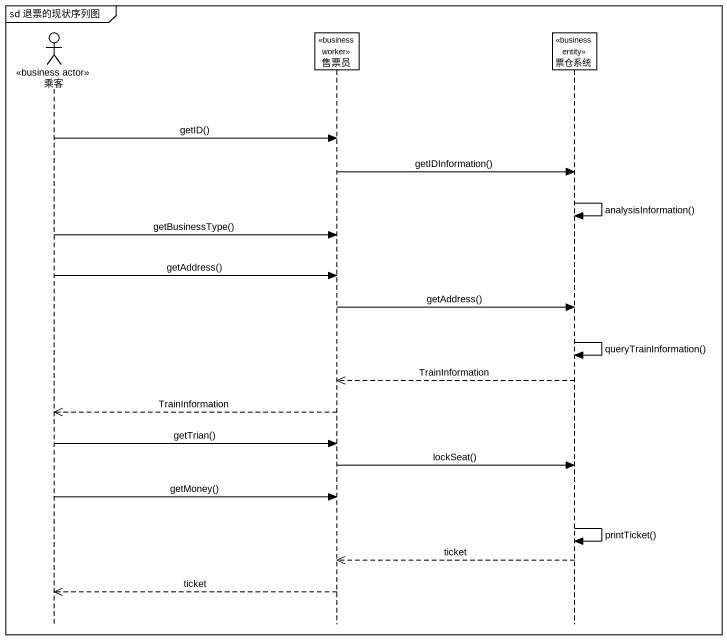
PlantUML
@startuml
mainframe sd 退票的现状序列图
hide footbox
actor 乘客 <<business actor>>
participant 售票员 <<business worker>>
participant 票仓系统 <<business entity>>

乘客 -> 售票员 : getID()
售票员 -> 票仓系统 : getIDInformation()
票仓系统 -> 票仓系统 : analysisInformation()
乘客 -> 售票员 : getBusinessType()
乘客 -> 售票员 : getAddress()
售票员 -> 票仓系统 : getAddress()
票仓系统 -> 票仓系统 : queryTrainInformation()
票仓系统 -->> 售票员 : TrainInformation
售票员 -->> 乘客 : TrainInformation
乘客 -> 售票员 : getTrian()
售票员 -> 票仓系统 : lockSeat()
乘客 -> 售票员 : getMoney()
票仓系统 -> 票仓系统 : printTicket()
票仓系统 -->> 售票员 : ticket
售票员 -->> 乘客 : ticket
@enduml
